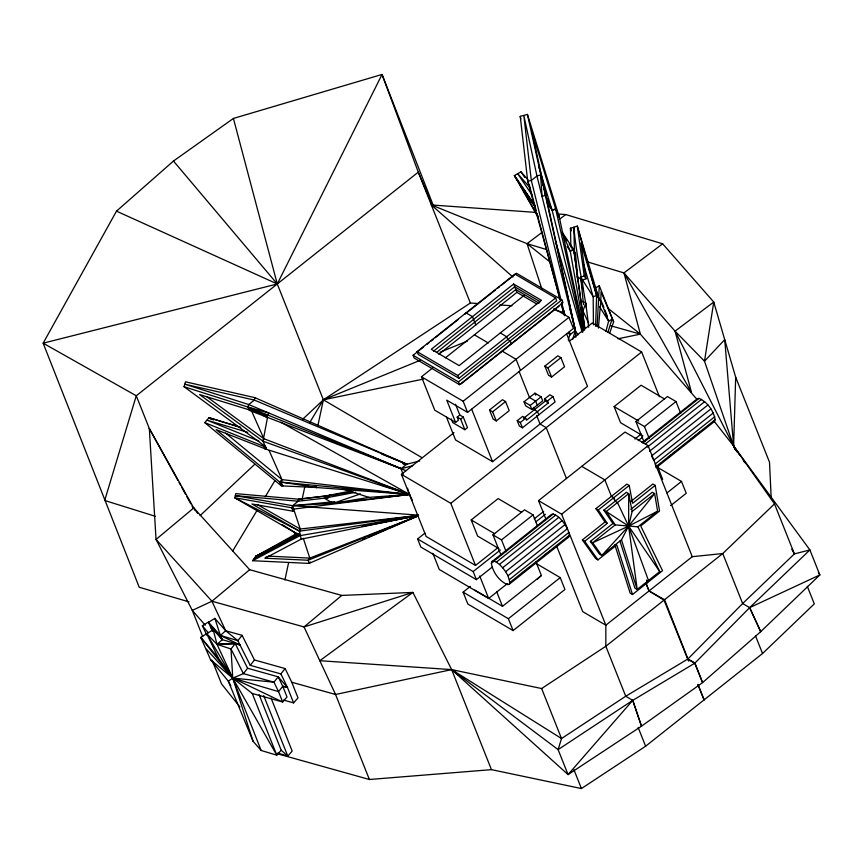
<?xml version="1.0" encoding="UTF-8"?>
<svg xmlns="http://www.w3.org/2000/svg" width="863" height="863" viewBox="0 0 863 863"><rect width="100%" height="100%" fill="white"/><g stroke="black" fill="none" stroke-linecap="round" stroke-linejoin="round"><path stroke-width="1.29" d="M582.514 288.986L582.579 279.99L586.009 278.803L581.036 242.967L596.613 295.534L595.589 326.29M588.588 327.206C585.675 293.7 576.711 260.863 573.863 227.249L577.293 226.063L598.89 298.63L600.767 301.586L598.361 328.08M557.681 213.97L565.74 214.553L662.655 243.808L713.755 302.05L735.675 377.207L733.626 445.998L735.524 449.558M595.966 287.616L599.3 285.782L597.12 326.559M600.767 301.586L601.069 291.823L613.658 321.942L609.623 333.215M267.487 417.573L263.01 441.187L266.645 449.396L409.504 494.434L412.331 500.216M418.35 515.416L299.526 531.123L251.91 503.97L292.967 511.187L291.856 507.811L292.568 505.707L298.199 501.241L298.566 499.202L331.338 495.243M284.909 579.968L288.555 562.87M294.456 535.254L295.017 532.633M302.039 499.753L304.844 486.603M317.767 426.106L323.377 399.806L277.271 283.959L233.42 118.436L382.039 74.445L433.323 205.523M407.519 488.296L409.504 494.434L316.872 487.541L281.414 485.869L279.709 482.039L216.149 429.612L266.645 449.396L265.34 446.484L184.067 386.732L185.48 381.813L254.898 397.66L254.358 400.087L248.727 404.542L247.843 407.034L249.353 410.41L406.009 470.648M612.892 523.517L603.863 510.152L626.387 492.288L628.728 493.658L632.126 511.5L628.62 526.117L621.489 539.85L601.791 555.481L599.451 554.111L590.378 541.381L612.892 523.517L615.233 524.898L637.908 526.829L657.617 511.209L654.639 493.636L652.299 492.266L630.81 509.31M605.902 331.532L608.642 321.122L600.216 299.903M568.264 339.936L569.731 334.973L569.612 332.331M572.784 339.191L575.362 330.507L531.824 131.122L555.696 209.083L583.205 330.518M607.962 332.136L611.986 319.288L608.642 321.122L599.537 306.743M292.967 511.187L293.679 509.084L409.504 494.434L280.809 422.158M301.176 539.148L299.526 531.123L300.238 529.03L292.568 505.707L235.372 495.653L234.671 497.757L300.022 535.632L418.372 515.459L301.176 539.148L265.146 558.21L308.123 560.249L418.447 515.74L309.159 563.399L252.579 560.723L255.621 556.419L297.142 533.258M582.752 311.597L585.74 302.999L580.821 300.788M282.837 485.934L281.144 482.104L282.018 479.623L269.127 450.551M418.35 515.135L292.568 505.707L333.075 503.356L409.504 494.434L263.01 441.187L263.873 438.717L251.867 411.629M491.36 563.312L492.061 561.533L551.457 514.424L553.194 514.014C559.85 516.376 564.046 522.805 567.412 528.674L508.005 575.783L509.914 582.449L509.213 584.24L507.476 584.65C499.116 581.036 492.838 572.223 491.36 563.312L494.488 560.831M509.213 584.24L568.62 537.131L569.321 535.351L568.9 532.406L509.494 579.515M656.096 467.768L714.456 421.489L715.157 419.698C713.669 410.799 707.39 401.985 699.03 398.372L697.293 398.782L642.061 442.579M206.915 396.829L263.873 438.717L409.504 494.434L368.965 497.379L333.075 503.356L324.359 498.188L325.383 496.031L351.457 490.874M298.566 499.202L235.75 493.614L235.372 495.653L298.199 501.241L299.245 499.116L330.551 495.545M328.328 497.627L324.359 498.188L325.405 496.052L352.999 491.888M233.42 118.436L173.463 161.036L116.494 211.155L43.15 343.183L139.223 587.25L188.997 601.867M232.719 550.982L256.947 510.583M265.243 496.743L274.941 480.583M309.537 422.881L323.377 399.806L470.357 303.021L478.404 303.549M259.105 694.683L281.198 750.217L276.807 755.19L261.144 750.465L253.042 741.241L232.762 678.091L231.004 648.987L235.286 643.539L240 644.952L220.378 635.438L208.425 622.385L214.855 618.372L225.707 630.756L237.854 640.691L250.248 665.341L280.896 673.917L287.455 687.412L293.603 702.892L298.005 697.908L291.77 682.245L285.114 668.555L254.477 659.979L242.082 635.33L225.707 630.756L211.931 601.22L156.041 539.44L149.331 428.566L195.049 510.303M265.146 558.21L266.268 556.775M310.281 561.964L309.159 563.399L308.123 560.249L309.806 558.091L418.436 515.729L388.76 528.307M242.082 635.33L237.854 640.691L220.378 635.438L214.855 618.372M213.237 629.71L206.721 633.744L217.023 644.337L235.232 643.625L247.616 668.264L243.388 673.636L232.762 678.091L228.307 681.177L253.042 741.241M250.248 665.341L254.477 659.979M280.896 673.917L285.114 668.555M239.903 427.109L209.051 417.714L204.725 422.611L281.414 485.869M397.509 495.589L409.504 494.434L282.018 479.623L279.709 482.039L409.504 494.434L380.346 484.682M586.98 261.748L623.96 272.913L675.049 331.144L733.626 445.998L774.489 503.895L722.752 553.55L742.644 603.528L749.656 607.638L760.767 631.619L702.622 682.579L694.931 663.064L749.656 607.638L809.893 549.936L733.626 445.998L713.809 420.81M277.25 753.723L369.386 779.494L491.446 769.645L581.425 788.555L645.621 746.225L762.547 653.518L814.294 603.884L807.326 586.387M200.108 515.61L254.898 464.143M302.837 419.105L323.377 399.806L420.227 360.303M537.466 579.17L541.392 575.492L535.966 561.856M225.707 630.756L220.378 635.438L222.352 639.656L235.286 643.539L217.023 644.337L213.183 629.656L210.496 626.711L212.978 631.468M261.144 750.465L232.762 678.091L217.023 644.337L222.352 639.656L208.425 622.385L212.719 631.371M491.446 769.645L451.64 669.612L412.902 592.417L341.78 595.427L249.677 569.709L193.776 507.929L156.041 539.44L192.287 610.411L202.708 636.581M205.308 625.254L192.287 610.411L211.931 601.22L249.677 569.709M341.78 595.427L304.046 626.937L211.931 601.22M291.77 682.245L335.567 694.488L451.64 669.612L541.63 688.545L605.837 646.258L722.752 553.55L692.255 556.689L605.837 625.211L605.837 646.258L625.729 696.247L632.741 700.357L641.543 726.171L568.07 774.596L451.64 669.612L319.806 660.713L412.902 592.417L304.046 626.937L335.567 694.488L369.386 779.494M417.131 351.64L514.931 274.089L555.61 297.962L556.711 300.745L458.911 378.296L418.242 354.423L417.131 351.64L457.811 375.513L458.911 378.296M501.737 284.984L516.516 273.269L561.867 299.882L562.967 302.665L459.548 384.682L414.197 358.069L413.086 355.286L423.636 346.915M426.807 344.402L428.922 342.73M431.025 341.058L433.14 339.386M435.254 337.713L458.469 319.299M464.801 314.272L495.405 290.011M497.52 288.328L499.634 286.656M513.614 284.003L431.306 349.267L459.127 365.599L541.435 300.335L513.614 284.003L516.937 292.352L536.646 303.916M433.463 351.219L514.715 286.786L540.227 301.748M436.678 352.331L515.826 289.569L539.008 303.172M438.846 354.272L516.937 292.352M451.22 418.835L452.708 422.59L464.866 429.731L467.487 427.649L463.269 417.045L459.806 415.017L457.185 417.088L458.415 420.184L455.599 422.417L434.758 410.184L421.478 376.797L432.892 367.746M445.34 357.875L524.197 295.34M577.973 279.385L580.788 277.152L584.219 275.977L586.009 278.803M457.811 375.513L555.61 297.962M413.086 355.286L458.436 381.899L561.867 299.882M461.133 383.862L558.933 306.311M421.478 376.797L463.151 401.252L568.976 317.325L573.41 328.458L467.573 412.385L446.743 400.152L455.599 422.417M457.185 417.088L460.648 419.127L463.269 417.045M419.655 460.993L406.775 464.197L401.144 468.663L247.864 407.023L184.067 386.732M569.267 332.341L569.731 334.973L569.03 332.384L569.731 334.973L575.362 330.507L527.433 114.445L520.238 116.365L527.725 181.306L560.206 300.108M497.53 547.973L475.513 565.438L426.128 536.452L401.414 474.348L453.96 432.687M569.149 341.338L592.266 323.01L641.651 351.985L659.44 396.7M489.526 409.979L502.471 399.72L505.567 401.532L509.202 410.659L496.257 420.928L493.161 419.116L489.526 409.979L492.622 411.802L496.257 420.928M544.877 366.095L557.811 355.836L560.907 357.649L564.542 366.775L551.597 377.045L548.501 375.222L544.877 366.095L547.962 367.908L551.597 377.045M492.622 411.802L505.567 401.532M547.962 367.908L560.907 357.649M524.035 401.802L534.92 393.183L541.101 396.818L542.708 400.853L531.835 409.483L525.643 405.847L524.035 401.802L530.227 405.437L531.835 409.483M530.227 405.437L541.101 396.818M517.217 420.68L522.654 416.376L525.74 418.188L526.549 420.216L548.35 402.924L547.541 400.907L544.445 399.084L549.893 394.779L552.978 396.592L555.103 401.921L522.428 427.821L519.332 426.009L517.217 420.68L520.303 422.503L522.428 427.821M523.453 418.404L545.254 401.112L548.35 402.924M520.303 422.503L525.74 418.188M547.541 400.907L552.978 396.592M446.398 416.937L455.556 439.957L492.557 461.673L587.509 386.376L566.635 333.895M401.414 474.348L450.799 503.323L641.651 351.985M492.083 567.196L476.387 579.645L420.82 547.034L417.606 538.954L424.952 533.118M498.857 548.544L477.617 536.074L471.198 519.958L498.145 498.587L521.63 512.363M642.924 435.847L620.562 422.719L614.143 406.602L641.09 385.232L664.575 399.019M500.443 553.668L492.967 534.877L524.521 509.86L533.064 514.877L537.293 525.502M645.524 441.576L643.388 440.313L635.912 421.532L667.466 396.516L676.009 401.532L680.702 413.334M545.988 519.343L538.544 500.626L624.974 432.083L648.081 445.642L692.255 556.689M492.967 534.877L501.511 539.893L533.064 514.877M635.912 421.532L644.456 426.549L676.009 401.532M534.229 518.868L543.668 511.381M634.909 439.04L641.198 434.046M417.606 538.954L473.172 571.565L500.378 549.979M535.955 521.77L545.373 514.305M638.264 440.637L642.45 437.314M492.061 561.533L493.798 561.123L553.194 514.014M642.752 442.989L699.03 398.372M493.798 561.123L496.354 562.126L555.761 515.017M645.319 444.003L701.597 399.375M535.847 563.302L560.216 577.606L564.941 589.472L513.097 630.583L467.832 604.024L463.107 592.147L470.367 586.398M538.544 500.626L561.651 514.186L648.081 445.642M496.354 562.126L499.429 564.424L558.836 517.315M647.347 447.131L704.672 401.673M499.429 564.424L502.654 567.746L562.05 520.648M649.526 451.273L707.887 404.995M508.005 575.783L505.632 571.694L565.038 524.585M651.468 456.042L710.875 408.943M713.248 413.032L653.841 460.13L652.061 457.066M604.963 522.007L582.352 539.925L584.693 541.295L607.293 523.377L604.963 522.007L595.934 508.631L626.872 484.1L629.213 485.47L632.611 503.302L655.211 485.384L652.881 484.014L631.295 501.123M714.737 416.764L655.33 463.873L655.751 466.807L715.157 419.698M595.934 508.631L598.275 510.001L629.213 485.47M432.827 553.269L439.278 569.483L488.652 598.469L507.53 583.496M509.914 582.449L569.321 535.351M522.072 573.086L525.2 570.605M527.282 568.944L529.364 567.293M544.995 554.898L550.206 550.767M552.288 549.116L554.38 547.466M667.908 457.433L671.026 454.952M673.118 453.302L675.2 451.651M690.832 439.256L696.042 435.125M698.124 433.474L700.206 431.813M474.855 590.109L502.503 606.333L541.392 575.492M632.126 511.5L654.639 493.636L628.62 526.117L601.791 555.481L592.708 542.751L590.378 541.381M463.107 592.147L508.372 618.717L560.216 577.606M666.991 492.935L681.5 481.425L686.225 493.291L670.67 505.632M582.352 539.925L595.61 558.512L597.951 559.882L616.786 544.941L632.503 594.521L662.536 570.702L640.724 525.966L659.559 511.025L655.211 485.384M637.908 526.829L659.731 571.576L637.207 589.429L634.877 588.059L619.968 541.025M512.892 277.001L431.338 204.952L527.045 243.657L542.093 232.341M559.3 219.407L565.74 214.553M696.463 398.771L640.368 334.143L623.96 272.913L662.655 243.808M623.96 272.913L691.5 392.471L675.049 331.144L713.755 302.05L704.499 361.187L733.626 445.998L736.926 451.867M206.818 635.125L202.363 625.783L208.792 621.781M207.185 633.366L200.766 637.379L210.55 659.688L228.307 681.177L230.82 685.815M527.962 179.774L520.982 171.834L514.413 175.567L538.35 217.767M584.262 330.27L570.238 251.068L573.442 249.116L562.223 232.309M694.737 663.216L632.741 700.357L558.113 749.602L451.64 669.612L561.522 738.545L625.729 696.247L687.725 659.105L694.737 663.216L702.547 682.655L641.457 726.215L632.741 700.357L568.07 774.596L558.113 749.602L561.522 738.545L541.63 688.545M299.256 533.517L254.261 558.577L299.332 534.736M258.145 555.772L255.621 556.419L297.929 534.003M252.579 560.723L300.022 535.632L281.877 524.413M657.617 511.209L628.62 526.117L592.708 542.751L615.233 524.898L606.204 511.522L603.863 510.152M255.621 556.419L264.046 552.363M362.794 539.289L365.265 538.242M368.976 536.678L386.29 529.353M440.098 352.19L467.422 341.047M593.183 282.352L598.89 298.63L596.613 295.534L593.183 296.721L593.431 324.855M333.075 503.356L360.486 493.916M545.146 193.69L546.257 196.074L540.551 174.93L536.948 175.998L531.317 180.464L527.725 181.306L528.706 183.506M583.464 330.367L559.343 217.303L555.696 209.083L552.093 210.162L547.358 203.636M555.696 209.094L552.093 210.162L546.096 196.613M567.239 246.591L570.238 251.068L573.83 250L573.442 249.116L575.535 253.83L577.962 280.497L584.683 327.767M412.73 465.783L401.144 468.663L367.53 455.103M712.719 421.899L714.456 421.489M566.883 537.541L568.62 537.131M423.345 379.094L323.377 399.806L421.921 457.649M618.005 338.781L640.368 334.143L607.843 308.167M361.867 526.462L418.372 515.491L382.935 522.083M324.359 498.188L355.75 492.277M373.744 523.798L376.365 523.312M325.405 496.052L330.691 495.384M334.013 494.92L336.689 494.596M298.199 501.241L328.339 497.724M418.361 515.394L300.238 529.03L257.26 504.521M292.568 505.707L334.822 501.64M374.833 497.778L377.498 497.52M382.838 497.002L386.84 496.624M389.504 496.365L394.833 495.847M263.916 446.419L265.34 446.484L265.211 449.343L263.916 446.419L204.725 422.611M268.177 556.128L309.806 558.091L303.269 538.242M499.86 304.963L511.921 305.75M431.338 204.952L534.833 212.341M306.257 486.225L308.911 486.559M312.891 487.045L316.872 487.541L314.963 485.351M401.5 493.258L409.504 494.434M281.144 482.104L316.872 487.541M402.805 463.55L406.775 464.197L254.898 397.66M291.856 507.811L234.671 497.757L299.526 531.123M402.827 463.485L406.775 464.197L254.358 400.087L184.952 384.24L248.727 404.542L401.144 468.663L403.14 474.801M406.775 464.197L402.859 463.345L406.775 464.197L381.824 454.143M210.55 659.688L232.762 678.091L273.959 682.18L278.177 676.819L287.455 687.412L282.762 686.279L278.177 676.819L247.616 668.264M287.455 687.412L282.773 686.268L278.544 691.63L282.633 701.986L287.034 697.013L282.6 685.88M235.232 643.625L240 644.952M283.485 700.055L293.603 702.892M252.255 693.485L276.807 755.19L232.762 678.091L218.328 658.081L200.766 637.379L232.762 678.091L252.255 693.485L282.633 701.986L232.762 678.091L206.386 649.159M555.815 310.292L563.496 312.46M610.907 325.836L640.368 334.143M247.864 407.023L268.911 413.032L266.969 417.541L263.614 415.621M277.616 753.065L287.778 756.085L292.179 751.112L271.058 698.048M247.703 432.331L207.034 420.195L258.824 441.025M541.932 289.17L527.045 243.657L546.171 249.429M211.219 419.267L209.051 417.714L240.734 427.455M155.405 516.333L104.682 500.475L136.278 395.772L418.285 172.147L382.039 74.445L277.271 283.959L43.15 343.183L136.278 395.772L150.324 431.047M342.589 488.922L368.965 497.379M217.023 644.337L231.004 648.987L243.388 673.636L273.959 682.18L278.544 691.63L232.762 678.091L206.721 633.744L218.328 658.081M248.76 409.073L267.81 415.588L199.59 394.574L262.999 441.198M116.494 211.155L277.271 283.959L173.463 161.036M209.051 417.714L213.528 419.979M553.927 308.501L568.976 317.325M466.031 312.87L472.46 316.635L475.783 324.984M500.281 332.967L506.71 336.732L507.811 339.515L510.152 340.885L511.252 343.668M614.143 406.602L638.749 421.036M474.391 334.833L488.285 342.989M502.169 351.133L516.063 359.288L520.497 370.421M657.131 467.12L681.5 481.425M581.759 466.354L604.866 479.914L611.403 496.365L613.744 497.735L615.125 501.22L617.466 502.59L628.62 526.117L648.469 580.497M632.503 594.521L630.163 593.151L614.855 544.844M471.198 519.958L494.682 533.733M694.931 663.064L687.919 658.944L742.644 603.528L794.392 553.895L809.893 549.936L819.85 574.941L760.627 631.738L749.656 607.638L819.85 574.941L818.361 572.719M451.64 669.612L459.062 675.427M527.045 243.657L550.13 262.093M225.621 433.107L282.018 479.623M281.198 750.217L287.778 756.085L263.711 695.621M675.049 331.144L704.499 361.187L724.715 339.623L733.626 445.998L739.58 454.887M210.496 626.711L222.352 639.656M529.99 187.67L517.768 173.787L531.813 194.65M202.363 625.783L208.22 632.687M239.838 706.851L221.554 683.938L212.125 660.26M534.639 205.06L514.413 175.567L520.982 186.332L526.808 193.625M502.654 567.746L505.632 571.694M584.693 541.295L597.951 559.882M193.776 507.929L197.67 513.431M538.156 216.602L520.982 186.332L535.394 206.829M659.731 571.576L628.62 526.117L606.204 511.522L628.728 493.658L628.62 526.117L637.207 589.429L621.489 539.85M520.982 186.332L535.276 207.249M514.413 175.567L535.481 206.494M598.275 510.001L607.293 523.377M743.291 460.454L744.78 462.676M520.982 171.834L524.693 177.39M564.014 236.279L566.98 240.723M569.202 244.056L572.18 248.501M573.658 250.723L575.535 253.83M583.485 304.553L580.788 277.152L593.183 296.721L582.924 262.104M577.94 334.952L575.362 330.507L536.948 175.998L523.83 115.513L531.317 180.464L561.015 299.914M791.749 549.202L794.392 553.895L774.489 503.895M149.331 428.566L177.81 480.249M179.105 482.6L180.399 484.952M181.694 487.304L185.577 494.348M186.872 496.7L190.755 503.744M192.05 506.096L193.344 508.447M581.392 307.627L588.642 323.183M558.037 214.369L559.343 217.303L527.433 114.445M562.18 232.902L570.238 251.068M432.741 206.203L418.285 172.147L470.357 303.021M688.135 660.119L664.035 600.152L649.052 590.982L646.15 583.679L649.052 590.982L664.575 599.72L688.814 661.198M704.1 699.861L697.919 684.456L704.057 699.882M735.675 377.207L769.505 462.212L771.198 498.134M734.122 447.25L735.125 449.752M755.578 636.02L762.547 653.518M644.456 426.549L649.159 438.35M657.25 465.686L662.676 479.321M613.744 497.735L615.136 501.22M544.445 399.084L545.254 401.112M534.92 393.183L535.718 395.2M537.271 405.168L535.664 401.122L529.472 397.498L519.138 371.522M566.484 478.587L546.225 427.66L540.033 424.024L536.635 415.491M538.76 414.866L537.455 411.575L534.359 409.752L533.42 407.412M561.651 514.186L605.837 625.211L582.73 611.651L556.419 545.535M638.167 727.487L645.621 746.225M471.673 409.202L492.557 461.673M458.436 381.899L459.548 384.682M463.151 401.252L467.573 412.385M455.513 404.229L459.806 415.017M460.648 419.127L464.866 429.731M501.511 539.893L506.214 551.705M573.96 769.796L581.425 788.555M508.372 618.717L513.097 630.583M496.581 591.457L502.503 606.333M450.799 503.323L475.513 565.438M479.72 576.009L488.652 598.469M473.172 571.565L476.387 579.645M599.3 285.782L613.658 321.942M601.414 301.327L603.884 307.562M604.877 310.054L607.347 316.29M538.782 166.699L552.093 210.162L582.978 331.975M555.438 240.831L582.201 332.136M596.613 295.534L577.293 226.063L584.219 275.977M561.263 303.981L564.434 315.61M529.192 184.617L536.182 210.54M536.883 213.129L559.947 298.684M561.349 303.862L564.143 314.24M561.662 302.514L564.887 315.502M569.731 334.973L569.192 332.363M569.58 306.969L575.362 330.507L575.815 337.239M563.679 310.205L564.952 315.426M574.985 297.929L575.923 301.845M576.56 304.456L582.87 330.54M520.238 116.365L520.864 118.965M577.056 276.656L577.962 280.497L577.627 277.066M541.457 176.969L545.643 195.275L542.04 196.451L540.551 174.93M584.887 328.825L573.83 250L577.962 280.497M580.788 277.152L581.651 283.711M585.74 302.999L585.945 307.034M574.488 253.776L573.863 227.249L570.454 228.199L570.907 246.764M647.52 582.611L646.592 580.292L647.52 582.611M570.993 230.809L570.454 228.199L570.939 230.809"/></g></svg>
